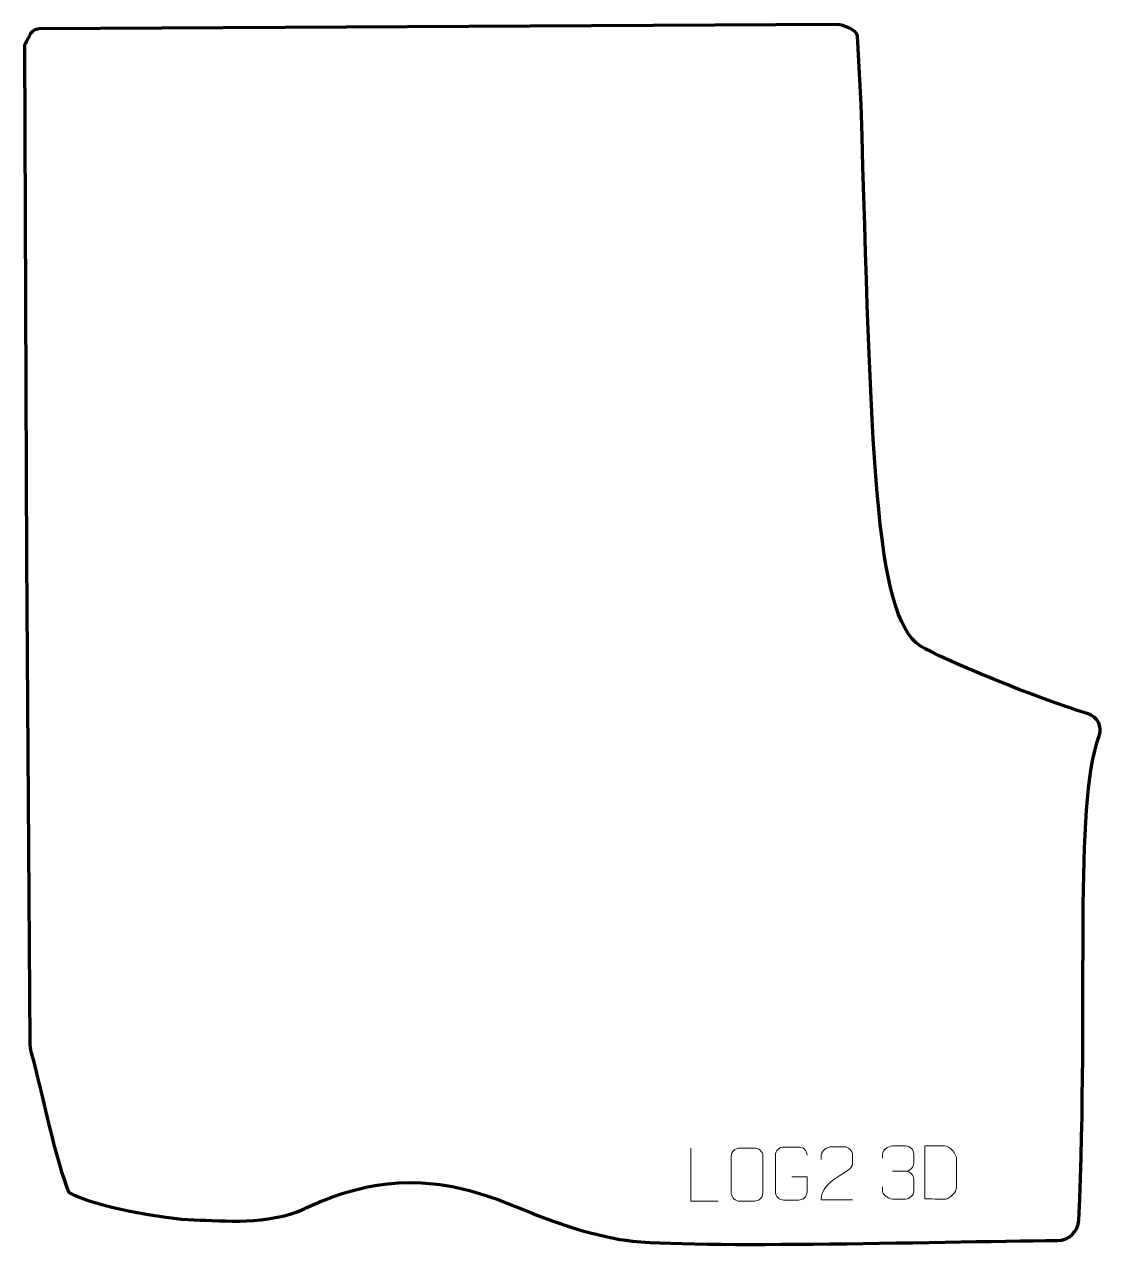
# Model space of a CAD drawing. Header units: millimetres. Extents: x -253 to 254, y -289 to 287.
import ezdxf

# ---------------------------------------------------------------- set-up
doc = ezdxf.new("R2010")
doc.units = ezdxf.units.MM
doc.header["$MEASUREMENT"] = 0
doc.layers.add('layer 1', color=7, linetype='Continuous')
doc.layers.add('layer 2', color=7, linetype='Continuous')

msp = doc.modelspace()

# ---------------------------------------------------------------- linework, layer by layer
at = {"layer": 'layer 1', "color": 250, "lineweight": 9}
for points, knots in [([(73.2794, -266.3645), (73.2794, -266.3645), (60.3303, -266.3645), (60.3303, -266.3645), (60.3303, -266.3645), (60.3303, -266.3645), (60.3303, -241.4109), (60.3303, -241.4109)], [0, 0, 0, 0, 0.33333333, 0.33333333, 0.33333333, 0.33333333, 1, 1, 1, 1]), ([(83.2852, -241.4112), (85.6109, -241.4112), (87.937, -241.4112), (90.2631, -241.4112), (90.2631, -241.4112), (92.2097, -241.3756), (94.2011, -242.8672), (94.2278, -245.3048), (94.2278, -245.3048), (94.2274, -251.0517), (94.2274, -256.799), (94.2278, -262.5467), (94.2278, -262.5467), (94.088, -264.8701), (92.4108, -266.3497), (90.2631, -266.3605), (90.2631, -266.3605), (87.9312, -266.3601), (85.5993, -266.3601), (83.2678, -266.3605), (83.2678, -266.3605), (81.3428, -266.4659), (79.3707, -264.5814), (79.3819, -262.5641), (79.3819, -262.5641), (79.3822, -256.794), (79.3822, -251.0243), (79.3819, -245.255), (79.3819, -245.255), (79.3861, -243.1169), (81.1328, -241.3977), (83.2852, -241.4112)], [0, 0, 0, 0, 0.11111111, 0.11111111, 0.11111111, 0.11111111, 0.22222222, 0.22222222, 0.22222222, 0.22222222, 0.33333333, 0.33333333, 0.33333333, 0.33333333, 0.44444444, 0.44444444, 0.44444444, 0.44444444, 0.55555556, 0.55555556, 0.55555556, 0.55555556, 0.66666667, 0.66666667, 0.66666667, 0.66666667, 0.77777778, 0.77777778, 0.77777778, 0.77777778, 1, 1, 1, 1]), ([(107.8048, -254.8877), (107.8048, -254.8877), (114.9729, -254.8877), (114.9729, -254.8877), (114.9729, -254.8877), (114.9729, -254.8877), (114.9729, -262.0558), (114.9729, -262.0558), (114.9729, -262.0558), (114.8332, -264.3792), (113.156, -265.8588), (111.0082, -265.8696), (111.0082, -265.8696), (108.6764, -265.8692), (106.3444, -265.8692), (104.0129, -265.8696), (104.0129, -265.8696), (102.088, -265.975), (100.1158, -264.0905), (100.127, -262.0732), (100.127, -262.0732), (100.1274, -256.3031), (100.1274, -250.5334), (100.127, -244.7641), (100.127, -244.7641), (100.1312, -242.626), (101.878, -240.9068), (104.0303, -240.9202), (104.0303, -240.9202), (106.356, -240.9202), (108.6821, -240.9202), (111.0082, -240.9202), (111.0082, -240.9202), (112.9549, -240.8848), (114.9463, -242.3763), (114.9729, -244.814)], [0, 0, 0, 0, 0.1, 0.1, 0.1, 0.1, 0.2, 0.2, 0.2, 0.2, 0.3, 0.3, 0.3, 0.3, 0.4, 0.4, 0.4, 0.4, 0.5, 0.5, 0.5, 0.5, 0.6, 0.6, 0.6, 0.6, 0.7, 0.7, 0.7, 0.7, 0.8, 0.8, 0.8, 0.8, 1, 1, 1, 1]), ([(136.3903, -265.7747), (131.4759, -265.7744), (126.5615, -265.7744), (121.6474, -265.7747), (121.6474, -265.7747), (121.6474, -255.8424), (136.2984, -253.2012), (136.3903, -248.8909), (136.3903, -248.8909), (136.39, -247.4668), (136.39, -246.0431), (136.3903, -244.6198), (136.3903, -244.6198), (136.3734, -242.5427), (134.2506, -240.8179), (132.5796, -240.8006), (132.5796, -240.8006), (130.5064, -240.801), (128.4335, -240.801), (126.3611, -240.8006), (126.3611, -240.8006), (124.539, -240.7841), (121.7143, -242.5762), (121.6474, -244.6698), (121.6474, -244.6698), (121.6474, -244.6698), (121.6474, -246.7246), (121.6474, -246.7246)], [0, 0, 0, 0, 0.125, 0.125, 0.125, 0.125, 0.25, 0.25, 0.25, 0.25, 0.375, 0.375, 0.375, 0.375, 0.5, 0.5, 0.5, 0.5, 0.625, 0.625, 0.625, 0.625, 0.75, 0.75, 0.75, 0.75, 1, 1, 1, 1]), ([(150.3885, -246.1083), (150.3885, -246.1083), (150.3885, -244.2511), (150.3885, -244.2511), (150.3885, -244.2511), (150.3742, -242.5092), (153.0387, -240.3911), (155.0978, -240.4138), (155.0978, -240.4138), (157.1619, -240.4138), (159.2259, -240.4138), (161.2896, -240.4138), (161.2896, -240.4138), (163.4841, -240.405), (165.0824, -242.2518), (165.1268, -244.1639), (165.1268, -244.1639), (165.1264, -245.599), (165.1264, -247.0341), (165.1268, -248.4696), (165.1268, -248.4696), (165.0782, -250.1231), (163.4756, -252.3531), (161.2773, -252.3431), (161.2773, -252.3431), (163.481, -252.3543), (165.089, -254.1575), (165.143, -256.217), (165.143, -256.217), (165.1426, -258.0017), (165.1426, -259.7864), (165.143, -261.5715), (165.143, -261.5715), (165.1531, -263.6329), (163.0982, -265.396), (161.2773, -265.3879), (161.2773, -265.3879), (159.212, -265.3876), (157.1468, -265.3876), (155.0812, -265.3879), (155.0812, -265.3879), (152.9126, -265.3764), (150.3816, -262.9762), (150.363, -261.5144), (150.363, -261.5144), (150.363, -261.5144), (150.363, -259.6058), (150.363, -259.6058)], [0, 0, 0, 0, 0.07692308, 0.07692308, 0.07692308, 0.07692308, 0.15384615, 0.15384615, 0.15384615, 0.15384615, 0.23076923, 0.23076923, 0.23076923, 0.23076923, 0.30769231, 0.30769231, 0.30769231, 0.30769231, 0.38461538, 0.38461538, 0.38461538, 0.38461538, 0.46153846, 0.46153846, 0.46153846, 0.46153846, 0.53846154, 0.53846154, 0.53846154, 0.53846154, 0.61538462, 0.61538462, 0.61538462, 0.61538462, 0.69230769, 0.69230769, 0.69230769, 0.69230769, 0.76923077, 0.76923077, 0.76923077, 0.76923077, 0.84615385, 0.84615385, 0.84615385, 0.84615385, 1, 1, 1, 1]), ([(170.3607, -265.3494), (172.6925, -265.349), (177.6427, -265.373), (179.9742, -265.3733), (179.9742, -265.3733), (181.8992, -265.4787), (185.2178, -261.9371), (185.2066, -259.9198), (185.2066, -259.9198), (185.2062, -254.1497), (185.2062, -251.98), (185.2066, -246.2107), (185.2066, -246.2107), (185.2023, -244.0726), (181.8278, -240.4125), (179.6754, -240.426), (179.6754, -240.426), (177.3497, -240.426), (172.6254, -240.426), (170.2993, -240.426), (170.2993, -240.426), (170.2997, -246.1729), (170.361, -259.6021), (170.3607, -265.3494)], [0, 0, 0, 0, 0.14285714, 0.14285714, 0.14285714, 0.14285714, 0.28571429, 0.28571429, 0.28571429, 0.28571429, 0.42857143, 0.42857143, 0.42857143, 0.42857143, 0.57142857, 0.57142857, 0.57142857, 0.57142857, 0.71428571, 0.71428571, 0.71428571, 0.71428571, 1, 1, 1, 1])]:
    msp.add_open_spline(points, degree=3, knots=knots, dxfattribs=at)
msp.add_open_spline([(155.0982, -252.3535), (155.0982, -252.3535), (161.2946, -252.3535), (161.2946, -252.3535)], degree=3, dxfattribs=at)
at = {"layer": 'layer 2', "color": 230, "lineweight": 200}
for points, knots in [([(140.386, 249.1453), (140.386, 249.1453), (138.709, 281.2872), (138.709, 281.2872), (138.709, 281.2872), (138.569, 283.9701), (131.8261, 286.7626), (129.1281, 286.71), (129.1281, 286.71), (129.1281, 286.71), (-245.8052, 284.6936), (-245.8052, 284.6936), (-245.8052, 284.6936), (-247.6838, 284.6573), (-249.3849, 283.5781), (-250.2037, 281.8947), (-250.2037, 281.8947), (-250.877, 280.5096), (-251.5563, 279.1406), (-252.7223, 277.1735), (-252.7223, 277.1735), (-252.7223, 277.1735), (-251.7942, 35.6174), (-251.7942, 35.6174)], [0, 0, 0, 0, 0.14285714, 0.14285714, 0.14285714, 0.14285714, 0.28571429, 0.28571429, 0.28571429, 0.28571429, 0.42857143, 0.42857143, 0.42857143, 0.42857143, 0.57142857, 0.57142857, 0.57142857, 0.57142857, 0.71428571, 0.71428571, 0.71428571, 0.71428571, 1, 1, 1, 1]), ([(-251.7943, 35.6174), (-251.7943, 35.6174), (-250.2686, -191.439), (-250.2686, -191.439), (-250.2686, -191.439), (-250.2569, -193.1778), (-250.0163, -194.9075), (-249.5539, -196.5839), (-249.5539, -196.5839), (-244.9765, -213.1649), (-237.8117, -248.6899), (-231.8739, -262.2583), (-231.8739, -262.2583), (-219.9849, -268.8905), (-186.9163, -274.7685), (-172.9709, -275.1667), (-172.9709, -275.1667), (-159.0259, -275.5654), (-138.6566, -277.7036), (-121.3469, -269.9869), (-121.3469, -269.9869), (-115.4177, -267.3439), (-90.9505, -254.6979), (-60.6313, -258.1837), (-60.6313, -258.1837), (-27.2977, -262.0162), (-12.886, -277.0594), (27.0564, -284.3305), (27.0564, -284.3305), (53.2492, -289.099), (174.7421, -285.2999), (232.7494, -284.8678), (232.7494, -284.8678), (238.0678, -284.8279), (242.4268, -280.6334), (242.6683, -275.3206), (242.6683, -275.3206), (247.5544, -167.8994), (240.0048, -82.2823), (252.271, -47.5542), (252.271, -47.5542), (253.7897, -43.2538), (251.3661, -38.5689), (246.9924, -37.276), (246.9924, -37.276), (224.2594, -30.5549), (177.5887, -11.2498), (168.2901, -5.419), (168.2901, -5.419), (146.3865, 8.3168), (145.1913, 87.8036), (140.3861, 249.1451)], [0, 0, 0, 0, 0.07142857, 0.07142857, 0.07142857, 0.07142857, 0.14285714, 0.14285714, 0.14285714, 0.14285714, 0.21428571, 0.21428571, 0.21428571, 0.21428571, 0.28571429, 0.28571429, 0.28571429, 0.28571429, 0.35714286, 0.35714286, 0.35714286, 0.35714286, 0.42857143, 0.42857143, 0.42857143, 0.42857143, 0.5, 0.5, 0.5, 0.5, 0.57142857, 0.57142857, 0.57142857, 0.57142857, 0.64285714, 0.64285714, 0.64285714, 0.64285714, 0.71428571, 0.71428571, 0.71428571, 0.71428571, 0.78571429, 0.78571429, 0.78571429, 0.78571429, 0.85714286, 0.85714286, 0.85714286, 0.85714286, 1, 1, 1, 1])]:
    msp.add_open_spline(points, degree=3, knots=knots, dxfattribs=at)

doc.saveas('drawing.dxf')
